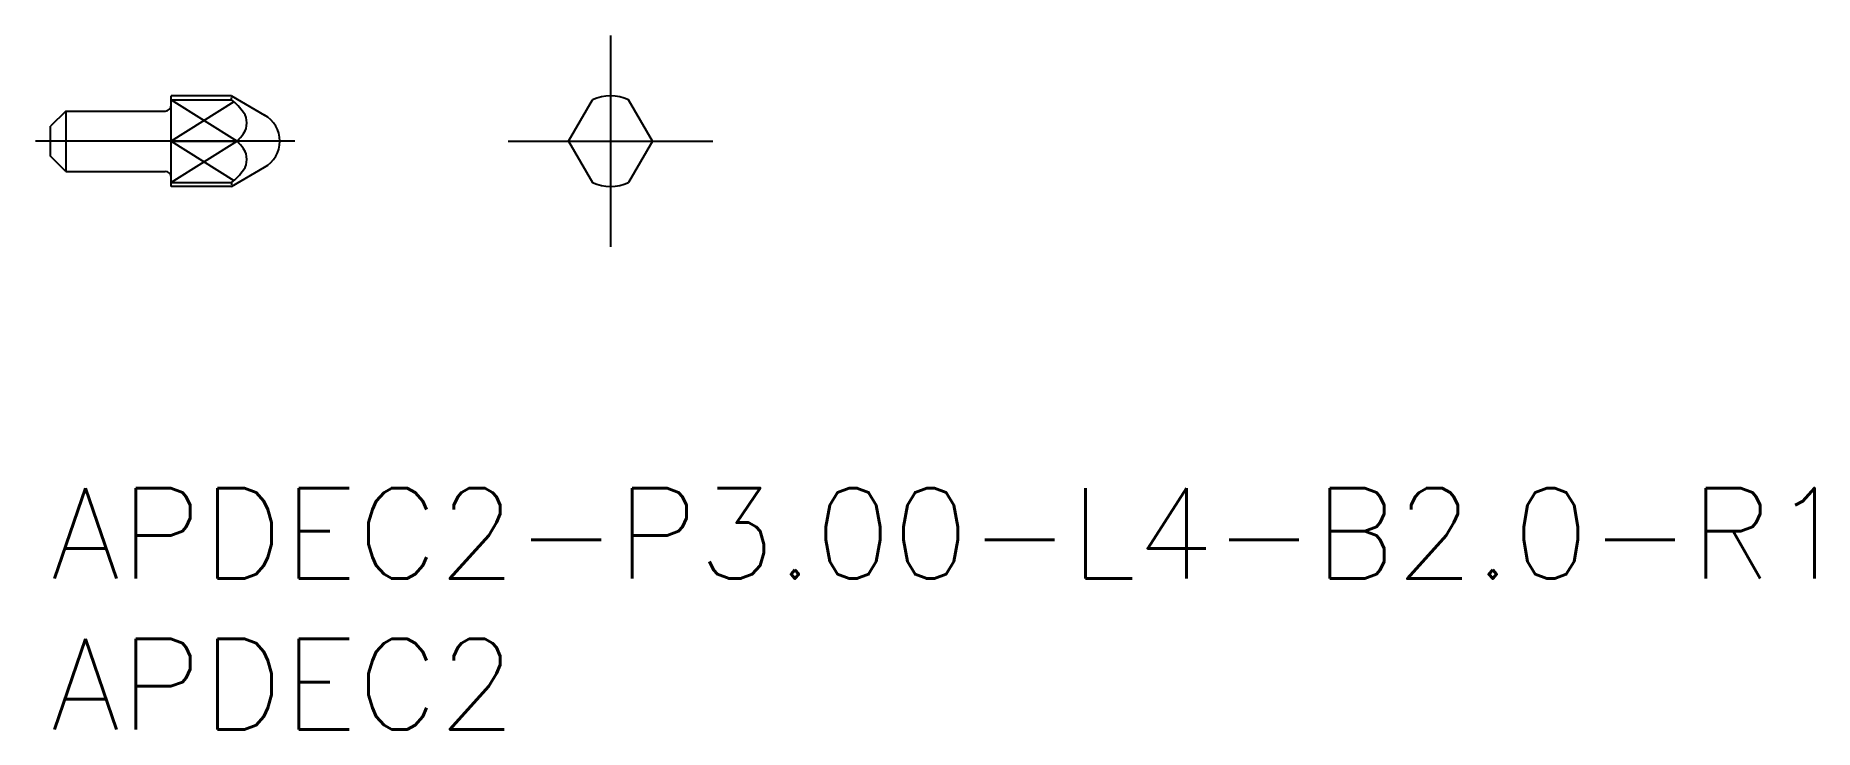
# Model space of a CAD drawing. Extents: x -0.5 to 58.5, y -8 to 15.
import ezdxf

# ---------------------------------------------------------------- set-up
doc = ezdxf.new("R2010")
doc.units = 0
doc.header["$LTSCALE"] = 0.5
doc.linetypes.add('CENTER', pattern=[50.8, 31.75, -6.35, 6.35, -6.35])
for name, color, linetype in [('MSM_CENTER', 1, 'CENTER'), ('MSM_CONTINUOUS', 7, 'CONTINUOUS'), ('MSM_NARROW', 5, 'CONTINUOUS'), ('MSM_PART_NUMBER', 7, 'CONTINUOUS')]:
    doc.layers.add(name, color=color, linetype=linetype)
doc.styles.get("Standard").update_dxf_attribs({"font": 'txt.shx', "height": 0.5, "bigfont": 'bigfont.shx'})

# ---------------------------------------------------------------- blocks, each defined once
blk = doc.blocks.new('*U15')
at = {"layer": 'MSM_PART_NUMBER'}
blk.add_text('APDEC2-P3.00-L4-B2.0-R1', height=3, dxfattribs=at).set_placement((0, -3))
blk = doc.blocks.new('*U16')
at = {"layer": 'MSM_PART_NUMBER'}
blk.add_text('APDEC2', height=3, dxfattribs=at).set_placement((0, -8))

msp = doc.modelspace()

# ---------------------------------------------------------------- linework, layer by layer
at = {"layer": 'MSM_CENTER'}
for p, q in [((18.571, 15), (18.571, 8)), ((8.098, 11.5), (-0.5, 11.5)), ((15.177, 11.5), (21.965, 11.5))]:
    msp.add_line(p, q, dxfattribs=at)
at = {"layer": 'MSM_CONTINUOUS'}
for p, q in [((6, 13), (4, 13)), ((4, 10), (4, 13)), ((6, 13), (7.098, 12.366)), ((0.5, 12.5), (0, 12)), ((0.5, 12.5), (0.5, 10.5)), ((0.5, 12.5), (3.8, 12.5)), ((4, 12.875), (6, 12.875)), ((17.177, 11.5), (17.971, 12.875)), ((19.965, 11.5), (19.171, 12.875)), ((0, 11), (0, 12)), ((0, 11), (0, 12)), ((4, 11.5), (6.185, 11.5)), ((17.177, 11.5), (17.971, 10.125)), ((19.965, 11.5), (19.171, 10.125)), ((0.5, 10.5), (0, 11)), ((6, 10), (7.098, 10.634)), ((0.5, 10.5), (3.8, 10.5)), ((4, 10.125), (6, 10.125)), ((6, 10), (4, 10))]:
    msp.add_line(p, q, dxfattribs=at)
for centre, radius, start, end in [((18.571, 11.5), 1.5, 66.42182, 113.57818), ((18.571, 11.5), 1.5, 66.42182, 113.57818), ((3.8, 12.7), 0.2, 270, 0), ((4.701, 11.259), 2.073, 35.04485, 51.19798), ((5.905, 12.104), 0.603, 324.95515, 35.04485), ((6.598, 11.5), 1, 300, 60), ((4.701, 12.948), 2.073, 315.70127, 324.95515), ((4.701, 10.052), 2.073, 35.04485, 44.29873), ((5.905, 10.896), 0.603, 324.95515, 35.04485), ((3.8, 10.3), 0.2, 0, 90), ((4.701, 11.741), 2.073, 308.80202, 324.95515), ((18.571, 11.5), 1.5, 246.42182, 293.57818), ((18.571, 11.5), 1.5, 246.42182, 293.57818)]:
    msp.add_arc(centre, radius, start, end, dxfattribs=at)
at = {"layer": 'MSM_NARROW'}
for p, q in [((4, 12.875), (6.185, 11.5)), ((6.079, 12.808), (4, 11.5)), ((6, 12.875), (6, 12.949)), ((6.185, 11.5), (4, 10.125)), ((4, 11.5), (6.079, 10.192)), ((6, 10.125), (6, 10.051))]:
    msp.add_line(p, q, dxfattribs=at)

# ---------------------------------------------------------------- block references
at = {"layer": 'MSM_CONTINUOUS'}
for name in ['*U15', '*U16']:
    msp.add_blockref(name, (0, 0), dxfattribs=at)

doc.saveas('drawing.dxf')
